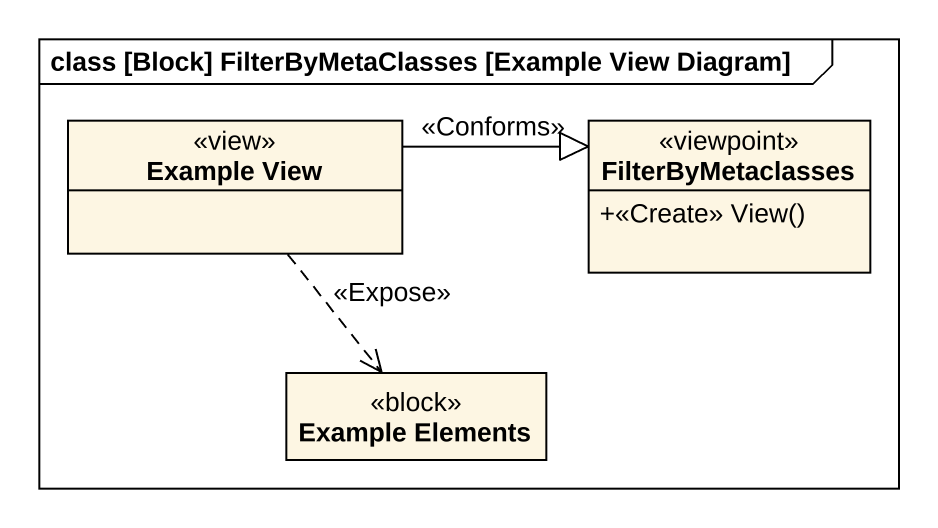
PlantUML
@startuml
mainframe class [Block] FilterByMetaClasses [Example View Diagram]
hide circle
hide empty members
skinparam classAttributeIconSize 0
class "Example View" as Example_View <<view>>
class FilterByMetaclasses <<viewpoint>> {
  +<<Create>> View()
}
class "Example Elements" as Example_Elements <<block>>
Example_View -right-|> FilterByMetaclasses : <<Conforms>>
Example_View ..> Example_Elements : <<Expose>>
@enduml
